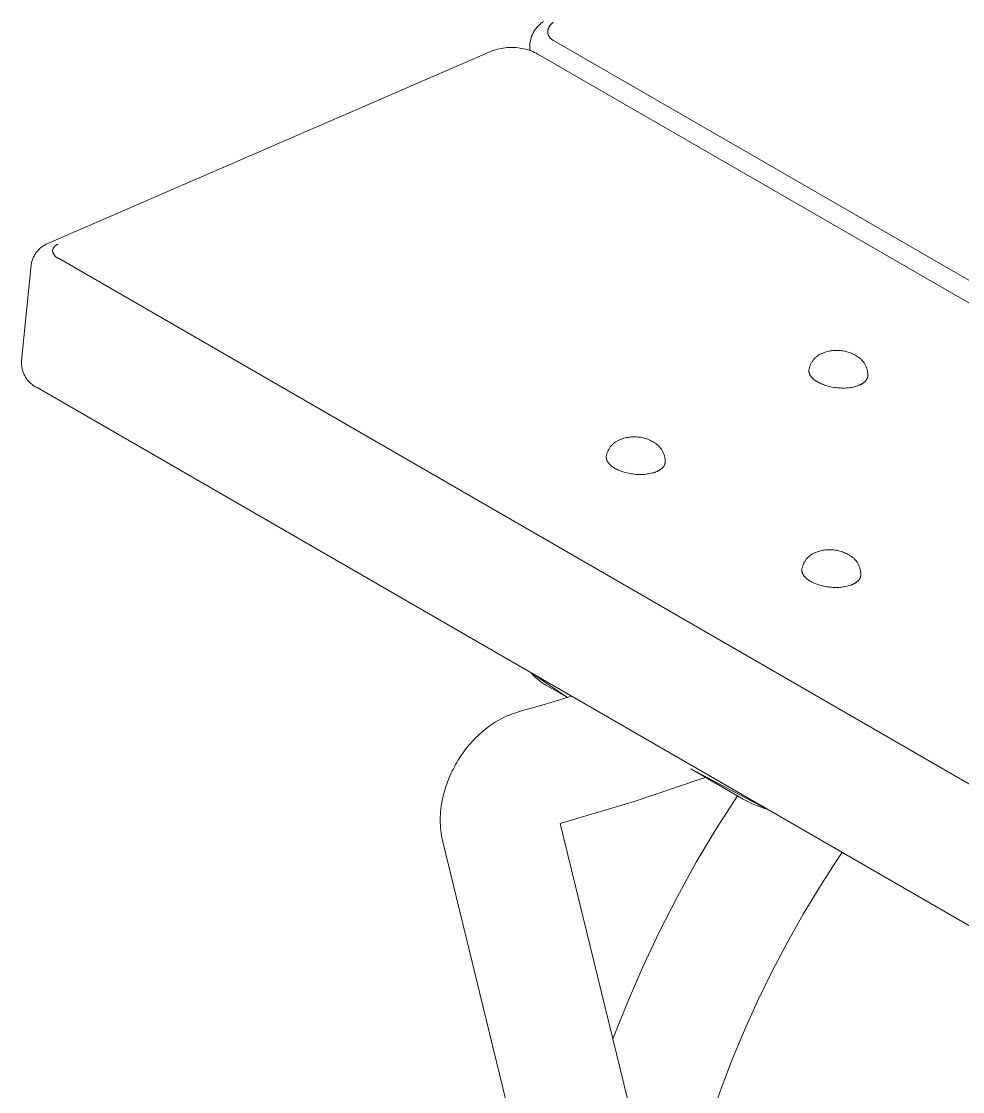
# Model space of a CAD drawing. Header units: millimetres. Extents: x -253 to 4295, y -442 to 2895.
# Drawn here: x 2958.9 to 3147.2, y 1132.1 to 1346.2 of the extents above; entities that cross this region are included whole.
import ezdxf

# ---------------------------------------------------------------- set-up
doc = ezdxf.new("R2010")
doc.units = ezdxf.units.MM
doc.layers.add('ZANO_R', color=7, linetype='Continuous', lineweight=0)

msp = doc.modelspace()

# ---------------------------------------------------------------- linework, layer by layer
at = {"layer": 'ZANO_R'}
for p, q in [((3061.69, 1344.58), (3061.82, 1344.76)), ((3061.82, 1344.76), (3061.95, 1344.93)), ((3061.95, 1344.93), (3062.08, 1345.09)), ((3062.08, 1345.09), (3062.23, 1345.26)), ((3062.23, 1345.26), (3062.37, 1345.41)), ((3062.37, 1345.41), (3062.53, 1345.56)), ((3062.53, 1345.56), (3062.68, 1345.71)), ((3062.68, 1345.71), (3062.85, 1345.85)), ((3062.85, 1345.85), (3063.02, 1345.98)), ((3063.02, 1345.98), (3063.19, 1346.11)), ((3063.19, 1346.11), (3063.37, 1346.23)), ((3064.27, 1344.59), (3064.29, 1344.67)), ((3064.29, 1344.67), (3064.31, 1344.75)), ((3064.31, 1344.75), (3064.34, 1344.82)), ((3064.34, 1344.82), (3064.37, 1344.9)), ((3064.37, 1344.9), (3064.4, 1344.97)), ((3064.4, 1344.97), (3064.43, 1345.04)), ((3064.43, 1345.04), (3064.47, 1345.11)), ((3064.47, 1345.11), (3064.5, 1345.18)), ((3064.5, 1345.18), (3064.54, 1345.25)), ((3064.54, 1345.25), (3064.59, 1345.32)), ((3064.59, 1345.32), (3064.63, 1345.39)), ((3064.63, 1345.39), (3064.68, 1345.45)), ((3064.68, 1345.45), (3064.73, 1345.51)), ((3064.73, 1345.51), (3064.78, 1345.57)), ((3064.78, 1345.57), (3064.84, 1345.63)), ((3064.84, 1345.63), (3064.89, 1345.69)), ((3064.89, 1345.69), (3064.95, 1345.74)), ((3064.95, 1345.74), (3065.01, 1345.8)), ((3065.01, 1345.8), (3065.07, 1345.85)), ((3065.07, 1345.85), (3065.13, 1345.9)), ((3065.13, 1345.9), (3065.2, 1345.94)), ((3065.2, 1345.94), (3065.26, 1345.99)), ((3065.26, 1345.99), (3065.33, 1346.03)), ((3060.75, 1342.43), (3060.8, 1342.64)), ((3060.8, 1342.64), (3060.86, 1342.85)), ((3060.86, 1342.85), (3060.92, 1343.05)), ((3060.92, 1343.05), (3060.99, 1343.25)), ((3060.99, 1343.25), (3061.07, 1343.45)), ((3061.07, 1343.45), (3061.16, 1343.65)), ((3061.16, 1343.65), (3061.25, 1343.84)), ((3061.25, 1343.84), (3061.35, 1344.03)), ((3061.35, 1344.03), (3061.46, 1344.22)), ((3061.46, 1344.22), (3061.57, 1344.4)), ((3061.57, 1344.4), (3061.69, 1344.58)), ((3064.2, 1344.12), (3064.21, 1344.2)), ((3064.2, 1344.04), (3064.2, 1344.12)), ((3064.2, 1343.96), (3064.2, 1344.04)), ((3064.2, 1343.96), (3064.21, 1343.89)), ((3064.21, 1344.28), (3064.22, 1344.36)), ((3064.21, 1344.2), (3064.21, 1344.28)), ((3064.21, 1343.89), (3064.23, 1343.82)), ((3064.22, 1344.36), (3064.23, 1344.44)), ((3064.23, 1344.44), (3064.25, 1344.52)), ((3064.23, 1343.82), (3064.25, 1343.74)), ((3064.25, 1344.52), (3064.27, 1344.59)), ((3064.25, 1343.74), (3064.27, 1343.67)), ((3064.27, 1343.67), (3064.29, 1343.6)), ((3064.29, 1343.6), (3064.32, 1343.53)), ((3064.32, 1343.53), (3064.35, 1343.47)), ((3064.35, 1343.47), (3064.38, 1343.4)), ((3064.38, 1343.4), (3064.41, 1343.33)), ((3064.41, 1343.33), (3064.45, 1343.27)), ((3064.45, 1343.27), (3064.49, 1343.2)), ((3064.49, 1343.2), (3064.53, 1343.14)), ((3064.53, 1343.14), (3064.57, 1343.08)), ((3064.57, 1343.08), (3064.61, 1343.02)), ((3064.61, 1343.02), (3064.66, 1342.96)), ((3064.66, 1342.96), (3064.71, 1342.91)), ((3064.71, 1342.91), (3064.76, 1342.85)), ((3064.76, 1342.85), (3064.81, 1342.8)), ((3064.81, 1342.8), (3064.87, 1342.75)), ((3064.87, 1342.75), (3064.92, 1342.7)), ((3064.92, 1342.7), (3064.98, 1342.65)), ((3064.98, 1342.65), (3065.04, 1342.61)), ((3065.04, 1342.61), (3065.1, 1342.56)), ((3065.1, 1342.56), (3065.16, 1342.52)), ((3053.11, 1340.32), (3053.46, 1340.45)), ((3053.46, 1340.45), (3053.82, 1340.56)), ((3053.82, 1340.56), (3054.19, 1340.67)), ((3054.19, 1340.67), (3054.55, 1340.76)), ((3054.55, 1340.76), (3054.92, 1340.83)), ((3054.92, 1340.83), (3055.29, 1340.9)), ((3055.29, 1340.9), (3055.67, 1340.95)), ((3055.67, 1340.95), (3056.04, 1340.99)), ((3056.04, 1340.99), (3056.42, 1341.02)), ((3056.42, 1341.02), (3056.79, 1341.03)), ((3056.79, 1341.03), (3057.17, 1341.03)), ((3057.17, 1341.03), (3057.55, 1341.02)), ((3057.55, 1341.02), (3057.92, 1341)), ((3057.92, 1341), (3058.3, 1340.96)), ((3058.3, 1340.96), (3058.67, 1340.91)), ((3058.67, 1340.91), (3059.04, 1340.84)), ((3059.04, 1340.84), (3059.41, 1340.76)), ((3059.41, 1340.76), (3059.78, 1340.67)), ((3059.78, 1340.67), (3060.14, 1340.57)), ((3060.14, 1340.57), (3060.5, 1340.46)), ((3060.5, 1340.46), (3060.86, 1340.33)), ((3060.6, 1341.37), (3060.62, 1341.58)), ((3060.6, 1341.15), (3060.6, 1341.37)), ((3060.6, 1340.94), (3060.6, 1341.15)), ((3060.6, 1340.72), (3060.6, 1340.94)), ((3060.62, 1340.51), (3060.6, 1340.72)), ((3060.62, 1341.58), (3060.64, 1341.79)), ((3060.63, 1340.42), (3060.62, 1340.51)), ((3060.64, 1341.79), (3060.67, 1342.01)), ((3060.67, 1342.01), (3060.7, 1342.22)), ((3060.7, 1342.22), (3060.75, 1342.43)), ((3065.16, 1342.52), (3065.22, 1342.48)), ((3065.22, 1342.48), (3065.29, 1342.45)), ((3065.29, 1342.45), (3065.35, 1342.41)), ((3065.35, 1342.41), (4060.51, 767.86)), ((2964.35, 1301.88), (3053.11, 1340.32)), ((3060.86, 1340.33), (3061.21, 1340.19)), ((3061.21, 1340.19), (3061.55, 1340.04)), ((3061.55, 1340.04), (3061.89, 1339.88)), ((3061.89, 1339.88), (3062.23, 1339.7)), ((3062.23, 1339.7), (4057.38, 765.15)), ((2964.17, 1301.81), (2964.35, 1301.88)), ((2961.6, 1299.59), (2961.71, 1299.75)), ((2961.71, 1299.75), (2961.81, 1299.91)), ((2961.81, 1299.91), (2961.93, 1300.07)), ((2961.93, 1300.07), (2962.05, 1300.22)), ((2962.05, 1300.22), (2962.17, 1300.36)), ((2962.17, 1300.36), (2962.3, 1300.51)), ((2962.3, 1300.51), (2962.43, 1300.64)), ((2962.43, 1300.64), (2962.57, 1300.77)), ((2962.57, 1300.77), (2962.71, 1300.9)), ((2962.71, 1300.9), (2962.86, 1301.03)), ((2962.86, 1301.03), (2963.01, 1301.14)), ((2963.01, 1301.14), (2963.17, 1301.25)), ((2963.17, 1301.25), (2963.33, 1301.36)), ((2963.33, 1301.36), (2963.49, 1301.46)), ((2963.49, 1301.46), (2963.65, 1301.56)), ((2963.65, 1301.56), (2963.82, 1301.65)), ((2963.82, 1301.65), (2964, 1301.73)), ((2964, 1301.73), (2964.17, 1301.81)), ((2965.13, 1300.45), (2965.14, 1300.5)), ((2965.13, 1300.45), (2965.13, 1300.38)), ((2965.13, 1300.38), (2965.14, 1300.32)), ((2965.14, 1300.5), (2965.16, 1300.56)), ((2965.14, 1300.32), (2965.15, 1300.26)), ((2965.15, 1300.26), (2965.16, 1300.2)), ((2965.16, 1300.56), (2965.18, 1300.61)), ((2965.16, 1300.2), (2965.18, 1300.13)), ((2965.18, 1300.61), (2965.2, 1300.67)), ((2965.18, 1300.13), (2965.19, 1300.07)), ((2965.19, 1300.07), (2965.21, 1300.01)), ((2965.2, 1300.67), (2965.22, 1300.72)), ((2965.21, 1300.01), (2965.23, 1299.95)), ((2965.22, 1300.72), (2965.24, 1300.77)), ((2965.23, 1299.95), (2965.25, 1299.89)), ((2965.24, 1300.77), (2965.27, 1300.83)), ((2965.25, 1299.89), (2965.27, 1299.83)), ((2965.27, 1300.83), (2965.3, 1300.88)), ((2965.27, 1299.83), (2965.3, 1299.78)), ((2965.3, 1300.88), (2965.33, 1300.93)), ((2965.3, 1299.78), (2965.33, 1299.72)), ((2965.33, 1300.93), (2965.36, 1300.98)), ((2965.33, 1299.72), (2965.36, 1299.66)), ((2965.36, 1300.98), (2965.39, 1301.02)), ((2965.39, 1301.02), (2965.42, 1301.07)), ((2965.42, 1301.07), (2965.46, 1301.12)), ((2965.46, 1301.12), (2965.5, 1301.16)), ((2965.5, 1301.16), (2965.54, 1301.2)), ((2965.54, 1301.2), (2965.58, 1301.24)), ((2965.58, 1301.24), (2965.62, 1301.28)), ((2965.62, 1301.28), (2965.66, 1301.32)), ((2965.66, 1301.32), (2965.71, 1301.36)), ((2965.71, 1301.36), (2965.75, 1301.4)), ((2965.75, 1301.4), (2965.8, 1301.43)), ((2965.8, 1301.43), (2965.85, 1301.46)), ((2965.85, 1301.46), (2965.9, 1301.49)), ((2965.9, 1301.49), (2965.95, 1301.52)), ((2965.95, 1301.52), (2966, 1301.55)), ((2966, 1301.55), (2966.05, 1301.57)), ((2966.05, 1301.57), (2966.1, 1301.6)), ((2966.1, 1301.6), (2966.16, 1301.62)), ((2966.16, 1301.62), (2966.21, 1301.64)), ((2966.21, 1301.64), (2966.27, 1301.65)), ((2960.85, 1297.44), (2960.88, 1297.63)), ((2960.88, 1297.63), (2960.91, 1297.82)), ((2960.91, 1297.82), (2960.95, 1298)), ((2960.95, 1298), (2961, 1298.19)), ((2961, 1298.19), (2961.05, 1298.37)), ((2961.05, 1298.37), (2961.11, 1298.56)), ((2961.11, 1298.56), (2961.18, 1298.73)), ((2961.18, 1298.73), (2961.25, 1298.91)), ((2961.25, 1298.91), (2961.33, 1299.09)), ((2961.33, 1299.09), (2961.42, 1299.26)), ((2961.42, 1299.26), (2961.51, 1299.43)), ((2961.51, 1299.43), (2961.6, 1299.59)), ((2965.36, 1299.66), (2965.39, 1299.61)), ((2965.39, 1299.61), (2965.42, 1299.55)), ((2965.42, 1299.55), (2965.46, 1299.5)), ((2965.46, 1299.5), (2965.49, 1299.45)), ((2965.49, 1299.45), (2965.53, 1299.4)), ((2965.53, 1299.4), (2965.57, 1299.35)), ((2965.57, 1299.35), (2965.62, 1299.3)), ((2965.62, 1299.3), (2965.66, 1299.26)), ((2965.66, 1299.26), (2965.7, 1299.21)), ((2965.7, 1299.21), (2965.75, 1299.17)), ((2965.75, 1299.17), (2965.8, 1299.13)), ((2965.8, 1299.13), (2965.85, 1299.09)), ((2965.85, 1299.09), (2965.9, 1299.05)), ((2965.9, 1299.05), (2965.95, 1299.02)), ((2965.95, 1299.02), (2966.01, 1298.98)), ((2966.01, 1298.98), (2966.06, 1298.95)), ((2966.06, 1298.95), (2966.12, 1298.92)), ((2966.12, 1298.92), (2966.17, 1298.89)), ((2966.17, 1298.89), (2966.23, 1298.86)), ((2966.23, 1298.86), (2966.29, 1298.84)), ((3961.44, 724.29), (2966.29, 1298.84)), ((2958.91, 1278.38), (2960.85, 1297.44)), ((2958.9, 1278.19), (2958.91, 1278.38)), ((3117.18, 1278.27), (3117.27, 1278.39)), ((3117.27, 1278.39), (3117.36, 1278.51)), ((3117.36, 1278.51), (3117.45, 1278.63)), ((3117.45, 1278.63), (3117.55, 1278.74)), ((3117.55, 1278.74), (3117.65, 1278.84)), ((3117.65, 1278.84), (3117.76, 1278.95)), ((3117.76, 1278.95), (3117.87, 1279.05)), ((3117.87, 1279.05), (3117.98, 1279.15)), ((3117.98, 1279.15), (3118.1, 1279.24)), ((3118.1, 1279.24), (3118.22, 1279.33)), ((3118.22, 1279.33), (3118.34, 1279.41)), ((3118.34, 1279.41), (3118.46, 1279.49)), ((3118.46, 1279.49), (3118.59, 1279.57)), ((3118.59, 1279.57), (3118.72, 1279.64)), ((3118.72, 1279.64), (3118.85, 1279.7)), ((3118.85, 1279.7), (3118.99, 1279.77)), ((3118.99, 1279.77), (3119.12, 1279.82)), ((3119.12, 1279.82), (3119.26, 1279.88)), ((3119.26, 1279.88), (3119.5, 1279.97)), ((3119.5, 1279.97), (3119.75, 1280.05)), ((3119.75, 1280.05), (3120, 1280.13)), ((3120, 1280.13), (3120.25, 1280.19)), ((3120.25, 1280.19), (3120.5, 1280.25)), ((3120.5, 1280.25), (3120.75, 1280.3)), ((3120.75, 1280.3), (3121.01, 1280.34)), ((3121.01, 1280.34), (3121.26, 1280.37)), ((3121.26, 1280.37), (3121.52, 1280.4)), ((3121.52, 1280.4), (3121.78, 1280.41)), ((3121.78, 1280.41), (3122.03, 1280.42)), ((3122.03, 1280.42), (3122.29, 1280.41)), ((3122.29, 1280.41), (3122.55, 1280.4)), ((3122.55, 1280.4), (3122.81, 1280.38)), ((3122.81, 1280.38), (3123.06, 1280.35)), ((3123.06, 1280.35), (3123.32, 1280.31)), ((3123.32, 1280.31), (3123.57, 1280.26)), ((3123.57, 1280.26), (3123.83, 1280.21)), ((3123.83, 1280.21), (3124.08, 1280.14)), ((3124.08, 1280.14), (3124.32, 1280.07)), ((3124.32, 1280.07), (3124.57, 1279.99)), ((3124.57, 1279.99), (3124.81, 1279.89)), ((3124.81, 1279.89), (3125.05, 1279.8)), ((3125.05, 1279.8), (3125.28, 1279.69)), ((3125.28, 1279.69), (3125.51, 1279.57)), ((3125.51, 1279.57), (3125.74, 1279.45)), ((3125.74, 1279.45), (3125.88, 1279.38)), ((3125.88, 1279.38), (3126.02, 1279.3)), ((3126.02, 1279.3), (3126.15, 1279.22)), ((3126.15, 1279.22), (3126.28, 1279.14)), ((3126.28, 1279.14), (3126.41, 1279.05)), ((3126.41, 1279.05), (3126.54, 1278.95)), ((3126.54, 1278.95), (3126.66, 1278.85)), ((3126.66, 1278.85), (3126.78, 1278.75)), ((3126.78, 1278.75), (3126.89, 1278.64)), ((3126.89, 1278.64), (3127, 1278.53)), ((3127, 1278.53), (3127.11, 1278.42)), ((3127.11, 1278.42), (3127.21, 1278.3)), ((3127.21, 1278.3), (3127.31, 1278.18)), ((2958.9, 1277.99), (2958.9, 1278.19)), ((2958.9, 1277.8), (2958.9, 1277.99)), ((2958.91, 1277.6), (2958.9, 1277.8)), ((2958.93, 1277.41), (2958.91, 1277.6)), ((2958.95, 1277.22), (2958.93, 1277.41)), ((2958.99, 1277.02), (2958.95, 1277.22)), ((2959.02, 1276.83), (2958.99, 1277.02)), ((2959.07, 1276.64), (2959.02, 1276.83)), ((2959.12, 1276.45), (2959.07, 1276.64)), ((2959.18, 1276.27), (2959.12, 1276.45)), ((2959.24, 1276.08), (2959.18, 1276.27)), ((3116.46, 1276.5), (3116.49, 1276.65)), ((3116.46, 1276.46), (3116.46, 1276.5)), ((3116.46, 1276.42), (3116.46, 1276.46)), ((3116.46, 1276.38), (3116.46, 1276.42)), ((3116.46, 1276.34), (3116.46, 1276.38)), ((3116.46, 1276.29), (3116.46, 1276.34)), ((3116.46, 1276.25), (3116.46, 1276.29)), ((3116.46, 1276.21), (3116.46, 1276.25)), ((3116.47, 1276.17), (3116.46, 1276.21)), ((3116.47, 1276.13), (3116.47, 1276.17)), ((3116.49, 1276.65), (3116.52, 1276.79)), ((3116.52, 1276.79), (3116.56, 1276.93)), ((3116.56, 1276.93), (3116.6, 1277.08)), ((3116.6, 1277.08), (3116.64, 1277.22)), ((3116.64, 1277.22), (3116.69, 1277.36)), ((3116.69, 1277.36), (3116.75, 1277.5)), ((3116.75, 1277.5), (3116.81, 1277.63)), ((3116.81, 1277.63), (3116.87, 1277.76)), ((3116.87, 1277.76), (3116.94, 1277.9)), ((3116.94, 1277.9), (3117.02, 1278.02)), ((3117.02, 1278.02), (3117.1, 1278.15)), ((3117.1, 1278.15), (3117.18, 1278.27)), ((3127.31, 1278.18), (3127.41, 1278.05)), ((3127.41, 1278.05), (3127.5, 1277.92)), ((3127.5, 1277.92), (3127.58, 1277.79)), ((3127.58, 1277.79), (3127.66, 1277.66)), ((3127.66, 1277.66), (3127.74, 1277.52)), ((3127.74, 1277.52), (3127.81, 1277.38)), ((3127.81, 1277.38), (3127.87, 1277.24)), ((3127.87, 1277.24), (3127.94, 1277.09)), ((3127.94, 1277.09), (3127.99, 1276.95)), ((3127.99, 1276.95), (3128.04, 1276.8)), ((3128.04, 1276.8), (3128.09, 1276.65)), ((3128.09, 1276.65), (3128.13, 1276.5)), ((3128.13, 1276.5), (3128.16, 1276.34)), ((3128.16, 1276.34), (3128.19, 1276.19)), ((3128.19, 1276.19), (3128.22, 1276.04)), ((2959.31, 1275.9), (2959.24, 1276.08)), ((2959.39, 1275.72), (2959.31, 1275.9)), ((2959.47, 1275.54), (2959.39, 1275.72)), ((2959.56, 1275.37), (2959.47, 1275.54)), ((2959.65, 1275.2), (2959.56, 1275.37)), ((2959.75, 1275.03), (2959.65, 1275.2)), ((2959.86, 1274.87), (2959.75, 1275.03)), ((2959.97, 1274.71), (2959.86, 1274.87)), ((2960.08, 1274.55), (2959.97, 1274.71)), ((2960.21, 1274.4), (2960.08, 1274.55)), ((2960.33, 1274.25), (2960.21, 1274.4)), ((2960.46, 1274.11), (2960.33, 1274.25)), ((2960.6, 1273.97), (2960.46, 1274.11)), ((3116.48, 1276.09), (3116.47, 1276.13)), ((3116.49, 1276.05), (3116.48, 1276.09)), ((3116.49, 1276.01), (3116.49, 1276.05)), ((3116.5, 1275.96), (3116.49, 1276.01)), ((3116.51, 1275.92), (3116.5, 1275.96)), ((3116.53, 1275.88), (3116.51, 1275.92)), ((3116.54, 1275.84), (3116.53, 1275.88)), ((3116.55, 1275.8), (3116.54, 1275.84)), ((3116.57, 1275.76), (3116.55, 1275.8)), ((3116.59, 1275.72), (3116.57, 1275.76)), ((3116.6, 1275.68), (3116.59, 1275.72)), ((3116.62, 1275.63), (3116.6, 1275.68)), ((3116.64, 1275.59), (3116.62, 1275.63)), ((3116.66, 1275.55), (3116.64, 1275.59)), ((3116.68, 1275.51), (3116.66, 1275.55)), ((3116.7, 1275.47), (3116.68, 1275.51)), ((3116.73, 1275.43), (3116.7, 1275.47)), ((3116.75, 1275.39), (3116.73, 1275.43)), ((3116.78, 1275.35), (3116.75, 1275.39)), ((3116.8, 1275.31), (3116.78, 1275.35)), ((3116.83, 1275.27), (3116.8, 1275.31)), ((3116.86, 1275.23), (3116.83, 1275.27)), ((3116.89, 1275.19), (3116.86, 1275.23)), ((3116.95, 1275.12), (3116.89, 1275.19)), ((3117.01, 1275.04), (3116.95, 1275.12)), ((3117.08, 1274.96), (3117.01, 1275.04)), ((3117.15, 1274.89), (3117.08, 1274.96)), ((3117.23, 1274.82), (3117.15, 1274.89)), ((3117.3, 1274.74), (3117.23, 1274.82)), ((3117.38, 1274.67), (3117.3, 1274.74)), ((3117.47, 1274.6), (3117.38, 1274.67)), ((3117.55, 1274.54), (3117.47, 1274.6)), ((3117.64, 1274.47), (3117.55, 1274.54)), ((3117.73, 1274.4), (3117.64, 1274.47)), ((3117.82, 1274.34), (3117.73, 1274.4)), ((3117.91, 1274.28), (3117.82, 1274.34)), ((3118.01, 1274.22), (3117.91, 1274.28)), ((3118.11, 1274.16), (3118.01, 1274.22)), ((3118.2, 1274.1), (3118.11, 1274.16)), ((3118.39, 1273.99), (3118.2, 1274.1)), ((3127.54, 1274.04), (3127.48, 1273.99)), ((3127.61, 1274.1), (3127.54, 1274.04)), ((3127.67, 1274.15), (3127.61, 1274.1)), ((3127.73, 1274.21), (3127.67, 1274.15)), ((3127.78, 1274.27), (3127.73, 1274.21)), ((3127.83, 1274.33), (3127.78, 1274.27)), ((3127.86, 1274.36), (3127.83, 1274.33)), ((3127.88, 1274.39), (3127.86, 1274.36)), ((3127.91, 1274.42), (3127.88, 1274.39)), ((3127.93, 1274.45), (3127.91, 1274.42)), ((3127.95, 1274.48), (3127.93, 1274.45)), ((3127.98, 1274.51), (3127.95, 1274.48)), ((3128, 1274.54), (3127.98, 1274.51)), ((3128.02, 1274.58), (3128, 1274.54)), ((3128.04, 1274.61), (3128.02, 1274.58)), ((3128.06, 1274.64), (3128.04, 1274.61)), ((3128.07, 1274.67), (3128.06, 1274.64)), ((3128.09, 1274.71), (3128.07, 1274.67)), ((3128.11, 1274.74), (3128.09, 1274.71)), ((3128.12, 1274.77), (3128.11, 1274.74)), ((3128.14, 1274.8), (3128.12, 1274.77)), ((3128.15, 1274.84), (3128.14, 1274.8)), ((3128.17, 1274.87), (3128.15, 1274.84)), ((3128.18, 1274.91), (3128.17, 1274.87)), ((3128.19, 1274.94), (3128.18, 1274.91)), ((3128.2, 1274.97), (3128.19, 1274.94)), ((3128.21, 1275.01), (3128.2, 1274.97)), ((3128.22, 1275.04), (3128.21, 1275.01)), ((3128.22, 1276.04), (3128.24, 1275.88)), ((3128.23, 1275.08), (3128.22, 1275.04)), ((3128.24, 1275.11), (3128.23, 1275.08)), ((3128.24, 1275.88), (3128.25, 1275.72)), ((3128.25, 1275.18), (3128.24, 1275.15)), ((3128.24, 1275.15), (3128.24, 1275.11)), ((3128.25, 1275.72), (3128.26, 1275.57)), ((3128.26, 1275.25), (3128.25, 1275.22)), ((3128.25, 1275.22), (3128.25, 1275.18)), ((3128.26, 1275.57), (3128.26, 1275.41)), ((3128.26, 1275.41), (3128.26, 1275.25)), ((2960.74, 1273.84), (2960.6, 1273.97)), ((2960.89, 1273.71), (2960.74, 1273.84)), ((2961.04, 1273.58), (2960.89, 1273.71)), ((2961.19, 1273.47), (2961.04, 1273.58)), ((2961.35, 1273.35), (2961.19, 1273.47)), ((2961.52, 1273.24), (2961.35, 1273.35)), ((2961.68, 1273.14), (2961.52, 1273.24)), ((2961.85, 1273.05), (2961.68, 1273.14)), ((2962.02, 1272.96), (2961.85, 1273.05)), ((3957.18, 698.4), (2962.02, 1272.96)), ((3118.6, 1273.89), (3118.39, 1273.99)), ((3118.81, 1273.79), (3118.6, 1273.89)), ((3119.04, 1273.69), (3118.81, 1273.79)), ((3119.27, 1273.59), (3119.04, 1273.69)), ((3119.52, 1273.5), (3119.27, 1273.59)), ((3119.77, 1273.41), (3119.52, 1273.5)), ((3120.04, 1273.33), (3119.77, 1273.41)), ((3120.31, 1273.26), (3120.04, 1273.33)), ((3120.59, 1273.19), (3120.31, 1273.26)), ((3120.88, 1273.12), (3120.59, 1273.19)), ((3121.18, 1273.06), (3120.88, 1273.12)), ((3121.47, 1273.01), (3121.18, 1273.06)), ((3121.78, 1272.97), (3121.47, 1273.01)), ((3122.08, 1272.94), (3121.78, 1272.97)), ((3122.39, 1272.91), (3122.08, 1272.94)), ((3122.69, 1272.89), (3122.39, 1272.91)), ((3123, 1272.88), (3122.69, 1272.89)), ((3123.3, 1272.87), (3123, 1272.88)), ((3123.6, 1272.88), (3123.3, 1272.87)), ((3123.89, 1272.89), (3123.6, 1272.88)), ((3124.18, 1272.91), (3123.89, 1272.89)), ((3124.46, 1272.94), (3124.18, 1272.91)), ((3124.73, 1272.97), (3124.46, 1272.94)), ((3124.99, 1273.01), (3124.73, 1272.97)), ((3125.25, 1273.06), (3124.99, 1273.01)), ((3125.49, 1273.11), (3125.25, 1273.06)), ((3125.73, 1273.17), (3125.49, 1273.11)), ((3125.95, 1273.24), (3125.73, 1273.17)), ((3126.16, 1273.31), (3125.95, 1273.24)), ((3126.27, 1273.34), (3126.16, 1273.31)), ((3126.36, 1273.38), (3126.27, 1273.34)), ((3126.46, 1273.42), (3126.36, 1273.38)), ((3126.55, 1273.46), (3126.46, 1273.42)), ((3126.64, 1273.49), (3126.55, 1273.46)), ((3126.72, 1273.53), (3126.64, 1273.49)), ((3126.81, 1273.57), (3126.72, 1273.53)), ((3126.89, 1273.61), (3126.81, 1273.57)), ((3126.97, 1273.65), (3126.89, 1273.61)), ((3127.05, 1273.7), (3126.97, 1273.65)), ((3127.12, 1273.74), (3127.05, 1273.7)), ((3127.2, 1273.79), (3127.12, 1273.74)), ((3127.27, 1273.84), (3127.2, 1273.79)), ((3127.34, 1273.89), (3127.27, 1273.84)), ((3127.41, 1273.94), (3127.34, 1273.89)), ((3127.48, 1273.99), (3127.41, 1273.94)), ((3076.72, 1261.1), (3076.81, 1261.22)), ((3076.81, 1261.22), (3076.91, 1261.33)), ((3076.91, 1261.33), (3077.01, 1261.44)), ((3077.01, 1261.44), (3077.11, 1261.55)), ((3077.11, 1261.55), (3077.22, 1261.65)), ((3077.22, 1261.65), (3077.33, 1261.75)), ((3077.33, 1261.75), (3077.44, 1261.85)), ((3077.44, 1261.85), (3077.55, 1261.94)), ((3077.55, 1261.94), (3077.67, 1262.03)), ((3077.67, 1262.03), (3077.8, 1262.12)), ((3077.8, 1262.12), (3077.92, 1262.2)), ((3077.92, 1262.2), (3078.05, 1262.27)), ((3078.05, 1262.27), (3078.18, 1262.34)), ((3078.18, 1262.34), (3078.31, 1262.41)), ((3078.31, 1262.41), (3078.45, 1262.47)), ((3078.45, 1262.47), (3078.58, 1262.53)), ((3078.58, 1262.53), (3078.72, 1262.58)), ((3078.72, 1262.58), (3078.96, 1262.67)), ((3078.96, 1262.67), (3079.21, 1262.76)), ((3079.21, 1262.76), (3079.45, 1262.83)), ((3079.45, 1262.83), (3079.7, 1262.9)), ((3079.7, 1262.9), (3079.96, 1262.96)), ((3079.96, 1262.96), (3080.21, 1263.01)), ((3080.21, 1263.01), (3080.46, 1263.05)), ((3080.46, 1263.05), (3080.72, 1263.08)), ((3080.72, 1263.08), (3080.98, 1263.1)), ((3080.98, 1263.1), (3081.24, 1263.12)), ((3081.24, 1263.12), (3081.49, 1263.12)), ((3081.49, 1263.12), (3081.75, 1263.12)), ((3081.75, 1263.12), (3082.01, 1263.11)), ((3082.01, 1263.11), (3082.27, 1263.08)), ((3082.27, 1263.08), (3082.52, 1263.05)), ((3082.52, 1263.05), (3082.78, 1263.02)), ((3082.78, 1263.02), (3083.03, 1262.97)), ((3083.03, 1262.97), (3083.28, 1262.91)), ((3083.28, 1262.91), (3083.53, 1262.85)), ((3083.53, 1262.85), (3083.78, 1262.77)), ((3083.78, 1262.77), (3084.03, 1262.69)), ((3084.03, 1262.69), (3084.27, 1262.6)), ((3084.27, 1262.6), (3084.51, 1262.5)), ((3084.51, 1262.5), (3084.74, 1262.39)), ((3084.74, 1262.39), (3084.97, 1262.28)), ((3084.97, 1262.28), (3085.2, 1262.16)), ((3085.2, 1262.16), (3085.34, 1262.08)), ((3085.34, 1262.08), (3085.48, 1262.01)), ((3085.48, 1262.01), (3085.61, 1261.93)), ((3085.61, 1261.93), (3085.74, 1261.84)), ((3085.74, 1261.84), (3085.87, 1261.75)), ((3085.87, 1261.75), (3086, 1261.66)), ((3086, 1261.66), (3086.12, 1261.56)), ((3086.12, 1261.56), (3086.24, 1261.46)), ((3086.24, 1261.46), (3086.35, 1261.35)), ((3086.35, 1261.35), (3086.46, 1261.24)), ((3086.46, 1261.24), (3086.57, 1261.12)), ((3075.92, 1259.2), (3075.95, 1259.35)), ((3075.92, 1259.2), (3075.92, 1259.16)), ((3075.92, 1259.16), (3075.92, 1259.12)), ((3075.92, 1259.12), (3075.92, 1259.08)), ((3075.92, 1259.08), (3075.92, 1259.04)), ((3075.92, 1259.04), (3075.92, 1259)), ((3075.95, 1259.35), (3075.98, 1259.5)), ((3075.98, 1259.5), (3076.02, 1259.64)), ((3076.02, 1259.64), (3076.06, 1259.78)), ((3076.06, 1259.78), (3076.1, 1259.92)), ((3076.1, 1259.92), (3076.15, 1260.06)), ((3076.15, 1260.06), (3076.21, 1260.2)), ((3076.21, 1260.2), (3076.27, 1260.34)), ((3076.27, 1260.34), (3076.33, 1260.47)), ((3076.33, 1260.47), (3076.4, 1260.6)), ((3076.4, 1260.6), (3076.48, 1260.73)), ((3076.48, 1260.73), (3076.55, 1260.86)), ((3076.55, 1260.86), (3076.64, 1260.98)), ((3076.64, 1260.98), (3076.72, 1261.1)), ((3086.57, 1261.12), (3086.67, 1261)), ((3086.67, 1261), (3086.77, 1260.88)), ((3086.77, 1260.88), (3086.86, 1260.76)), ((3086.86, 1260.76), (3086.95, 1260.63)), ((3086.95, 1260.63), (3087.04, 1260.5)), ((3087.04, 1260.5), (3087.12, 1260.36)), ((3087.12, 1260.36), (3087.2, 1260.23)), ((3087.2, 1260.23), (3087.27, 1260.09)), ((3087.27, 1260.09), (3087.33, 1259.94)), ((3087.33, 1259.94), (3087.39, 1259.8)), ((3087.39, 1259.8), (3087.45, 1259.65)), ((3087.45, 1259.65), (3087.5, 1259.5)), ((3087.5, 1259.5), (3087.55, 1259.35)), ((3087.55, 1259.35), (3087.59, 1259.2)), ((3087.59, 1259.2), (3087.62, 1259.05)), ((3087.62, 1259.05), (3087.65, 1258.9)), ((3075.92, 1259), (3075.92, 1258.96)), ((3075.92, 1258.96), (3075.92, 1258.92)), ((3075.92, 1258.92), (3075.93, 1258.88)), ((3075.93, 1258.88), (3075.93, 1258.83)), ((3075.93, 1258.83), (3075.94, 1258.79)), ((3075.94, 1258.79), (3075.94, 1258.75)), ((3075.94, 1258.75), (3075.95, 1258.71)), ((3075.95, 1258.71), (3075.96, 1258.67)), ((3075.96, 1258.67), (3075.97, 1258.63)), ((3075.97, 1258.63), (3075.99, 1258.59)), ((3075.99, 1258.59), (3076, 1258.55)), ((3076, 1258.55), (3076.01, 1258.5)), ((3076.01, 1258.5), (3076.03, 1258.46)), ((3076.03, 1258.46), (3076.04, 1258.42)), ((3076.04, 1258.42), (3076.06, 1258.38)), ((3076.06, 1258.38), (3076.08, 1258.34)), ((3076.08, 1258.34), (3076.1, 1258.3)), ((3076.1, 1258.3), (3076.12, 1258.26)), ((3076.12, 1258.26), (3076.14, 1258.22)), ((3076.14, 1258.22), (3076.16, 1258.18)), ((3076.16, 1258.18), (3076.19, 1258.14)), ((3076.19, 1258.14), (3076.21, 1258.1)), ((3076.21, 1258.1), (3076.24, 1258.06)), ((3076.24, 1258.06), (3076.26, 1258.02)), ((3076.26, 1258.02), (3076.29, 1257.98)), ((3076.29, 1257.98), (3076.32, 1257.94)), ((3076.32, 1257.94), (3076.35, 1257.9)), ((3076.35, 1257.9), (3076.41, 1257.82)), ((3076.41, 1257.82), (3076.47, 1257.75)), ((3076.47, 1257.75), (3076.54, 1257.67)), ((3076.54, 1257.67), (3076.61, 1257.6)), ((3076.61, 1257.6), (3076.69, 1257.52)), ((3076.69, 1257.52), (3076.76, 1257.45)), ((3076.76, 1257.45), (3076.84, 1257.38)), ((3076.84, 1257.38), (3076.93, 1257.31)), ((3076.93, 1257.31), (3077.01, 1257.24)), ((3077.01, 1257.24), (3077.1, 1257.17)), ((3077.1, 1257.17), (3077.19, 1257.11)), ((3077.19, 1257.11), (3077.28, 1257.04)), ((3077.28, 1257.04), (3077.37, 1256.98)), ((3077.37, 1256.98), (3077.47, 1256.92)), ((3077.47, 1256.92), (3077.56, 1256.86)), ((3087.13, 1256.86), (3087.18, 1256.92)), ((3087.18, 1256.92), (3087.24, 1256.97)), ((3087.24, 1256.97), (3087.29, 1257.03)), ((3087.29, 1257.03), (3087.32, 1257.06)), ((3087.32, 1257.06), (3087.34, 1257.09)), ((3087.34, 1257.09), (3087.37, 1257.12)), ((3087.37, 1257.12), (3087.39, 1257.15)), ((3087.39, 1257.15), (3087.41, 1257.19)), ((3087.41, 1257.19), (3087.43, 1257.22)), ((3087.43, 1257.22), (3087.46, 1257.25)), ((3087.46, 1257.25), (3087.48, 1257.28)), ((3087.48, 1257.28), (3087.5, 1257.31)), ((3087.5, 1257.31), (3087.51, 1257.34)), ((3087.51, 1257.34), (3087.53, 1257.38)), ((3087.53, 1257.38), (3087.55, 1257.41)), ((3087.55, 1257.41), (3087.57, 1257.44)), ((3087.57, 1257.44), (3087.58, 1257.48)), ((3087.58, 1257.48), (3087.6, 1257.51)), ((3087.6, 1257.51), (3087.61, 1257.54)), ((3087.61, 1257.54), (3087.63, 1257.58)), ((3087.63, 1257.58), (3087.64, 1257.61)), ((3087.64, 1257.61), (3087.65, 1257.64)), ((3087.65, 1258.9), (3087.68, 1258.74)), ((3087.65, 1257.64), (3087.66, 1257.68)), ((3087.66, 1257.68), (3087.67, 1257.71)), ((3087.67, 1257.71), (3087.68, 1257.75)), ((3087.68, 1258.74), (3087.7, 1258.58)), ((3087.68, 1257.75), (3087.69, 1257.78)), ((3087.69, 1257.78), (3087.7, 1257.82)), ((3087.7, 1258.58), (3087.71, 1258.43)), ((3087.7, 1257.85), (3087.71, 1257.89)), ((3087.7, 1257.82), (3087.7, 1257.85)), ((3087.71, 1258.43), (3087.72, 1258.27)), ((3087.71, 1257.92), (3087.72, 1257.96)), ((3087.71, 1257.89), (3087.71, 1257.92)), ((3087.72, 1258.27), (3087.72, 1258.12)), ((3087.72, 1258.12), (3087.72, 1257.96)), ((3077.56, 1256.86), (3077.66, 1256.8)), ((3077.66, 1256.8), (3077.85, 1256.7)), ((3077.85, 1256.7), (3078.06, 1256.59)), ((3078.06, 1256.59), (3078.27, 1256.49)), ((3078.27, 1256.49), (3078.49, 1256.39)), ((3078.49, 1256.39), (3078.73, 1256.3)), ((3078.73, 1256.3), (3078.98, 1256.21)), ((3078.98, 1256.21), (3079.23, 1256.12)), ((3079.23, 1256.12), (3079.5, 1256.04)), ((3079.5, 1256.04), (3079.77, 1255.96)), ((3079.77, 1255.96), (3080.05, 1255.89)), ((3080.05, 1255.89), (3080.34, 1255.83)), ((3080.34, 1255.83), (3080.63, 1255.77)), ((3080.63, 1255.77), (3080.93, 1255.72)), ((3080.93, 1255.72), (3081.24, 1255.68)), ((3081.24, 1255.68), (3081.54, 1255.64)), ((3081.54, 1255.64), (3081.85, 1255.61)), ((3081.85, 1255.61), (3082.15, 1255.59)), ((3082.15, 1255.59), (3082.45, 1255.58)), ((3082.45, 1255.58), (3082.76, 1255.58)), ((3082.76, 1255.58), (3083.05, 1255.58)), ((3083.05, 1255.58), (3083.35, 1255.59)), ((3083.35, 1255.59), (3083.64, 1255.61)), ((3083.64, 1255.61), (3083.92, 1255.64)), ((3083.92, 1255.64), (3084.19, 1255.68)), ((3084.19, 1255.68), (3084.45, 1255.72)), ((3084.45, 1255.72), (3084.71, 1255.76)), ((3084.71, 1255.76), (3084.95, 1255.82)), ((3084.95, 1255.82), (3085.19, 1255.88)), ((3085.19, 1255.88), (3085.41, 1255.94)), ((3085.41, 1255.94), (3085.62, 1256.01)), ((3085.62, 1256.01), (3085.72, 1256.05)), ((3085.72, 1256.05), (3085.82, 1256.08)), ((3085.82, 1256.08), (3085.92, 1256.12)), ((3085.92, 1256.12), (3086.01, 1256.16)), ((3086.01, 1256.16), (3086.1, 1256.2)), ((3086.1, 1256.2), (3086.18, 1256.24)), ((3086.18, 1256.24), (3086.27, 1256.28)), ((3086.27, 1256.28), (3086.35, 1256.32)), ((3086.35, 1256.32), (3086.43, 1256.36)), ((3086.43, 1256.36), (3086.5, 1256.4)), ((3086.5, 1256.4), (3086.58, 1256.45)), ((3086.58, 1256.45), (3086.66, 1256.5)), ((3086.66, 1256.5), (3086.73, 1256.54)), ((3086.73, 1256.54), (3086.8, 1256.59)), ((3086.8, 1256.59), (3086.87, 1256.64)), ((3086.87, 1256.64), (3086.94, 1256.7)), ((3086.94, 1256.7), (3087, 1256.75)), ((3087, 1256.75), (3087.07, 1256.8)), ((3087.07, 1256.8), (3087.13, 1256.86)), ((3117.31, 1239.75), (3117.45, 1239.81)), ((3117.45, 1239.81), (3117.58, 1239.88)), ((3117.58, 1239.88), (3117.72, 1239.93)), ((3117.72, 1239.93), (3117.86, 1239.99)), ((3117.86, 1239.99), (3118.1, 1240.08)), ((3118.1, 1240.08), (3118.34, 1240.16)), ((3118.34, 1240.16), (3118.59, 1240.24)), ((3118.59, 1240.24), (3118.84, 1240.3)), ((3118.84, 1240.3), (3119.09, 1240.36)), ((3119.09, 1240.36), (3119.34, 1240.41)), ((3119.34, 1240.41), (3119.6, 1240.45)), ((3119.6, 1240.45), (3119.86, 1240.48)), ((3119.86, 1240.48), (3120.11, 1240.51)), ((3120.11, 1240.51), (3120.37, 1240.52)), ((3120.37, 1240.52), (3120.63, 1240.53)), ((3120.63, 1240.53), (3120.89, 1240.52)), ((3120.89, 1240.52), (3121.14, 1240.51)), ((3121.14, 1240.51), (3121.4, 1240.49)), ((3121.4, 1240.49), (3121.66, 1240.46)), ((3121.66, 1240.46), (3121.91, 1240.42)), ((3121.91, 1240.42), (3122.17, 1240.37)), ((3122.17, 1240.37), (3122.42, 1240.32)), ((3122.42, 1240.32), (3122.67, 1240.25)), ((3122.67, 1240.25), (3122.92, 1240.18)), ((3122.92, 1240.18), (3123.16, 1240.1)), ((3123.16, 1240.1), (3123.4, 1240)), ((3123.4, 1240), (3123.64, 1239.91)), ((3123.64, 1239.91), (3123.88, 1239.8)), ((3123.88, 1239.8), (3124.11, 1239.68)), ((3115.34, 1237.61), (3115.4, 1237.74)), ((3115.4, 1237.74), (3115.47, 1237.87)), ((3115.47, 1237.87), (3115.54, 1238.01)), ((3115.54, 1238.01), (3115.61, 1238.13)), ((3115.61, 1238.13), (3115.69, 1238.26)), ((3115.69, 1238.26), (3115.77, 1238.38)), ((3115.77, 1238.38), (3115.86, 1238.51)), ((3115.86, 1238.51), (3115.95, 1238.62)), ((3115.95, 1238.62), (3116.04, 1238.74)), ((3116.04, 1238.74), (3116.14, 1238.85)), ((3116.14, 1238.85), (3116.25, 1238.96)), ((3116.25, 1238.96), (3116.35, 1239.06)), ((3116.35, 1239.06), (3116.46, 1239.16)), ((3116.46, 1239.16), (3116.57, 1239.26)), ((3116.57, 1239.26), (3116.69, 1239.35)), ((3116.69, 1239.35), (3116.81, 1239.44)), ((3116.81, 1239.44), (3116.93, 1239.52)), ((3116.93, 1239.52), (3117.06, 1239.6)), ((3117.06, 1239.6), (3117.18, 1239.68)), ((3117.18, 1239.68), (3117.31, 1239.75)), ((3124.11, 1239.68), (3124.33, 1239.56)), ((3124.33, 1239.56), (3124.47, 1239.49)), ((3124.47, 1239.49), (3124.61, 1239.41)), ((3124.61, 1239.41), (3124.75, 1239.33)), ((3124.75, 1239.33), (3124.88, 1239.25)), ((3124.88, 1239.25), (3125.01, 1239.16)), ((3125.01, 1239.16), (3125.13, 1239.06)), ((3125.13, 1239.06), (3125.25, 1238.96)), ((3125.25, 1238.96), (3125.37, 1238.86)), ((3125.37, 1238.86), (3125.49, 1238.75)), ((3125.49, 1238.75), (3125.6, 1238.64)), ((3125.6, 1238.64), (3125.7, 1238.53)), ((3125.7, 1238.53), (3125.81, 1238.41)), ((3125.81, 1238.41), (3125.91, 1238.29)), ((3125.91, 1238.29), (3126, 1238.16)), ((3126, 1238.16), (3126.09, 1238.03)), ((3126.09, 1238.03), (3126.17, 1237.9)), ((3126.17, 1237.9), (3126.26, 1237.77)), ((3126.26, 1237.77), (3126.33, 1237.63)), ((3126.33, 1237.63), (3126.4, 1237.49)), ((3115.05, 1236.57), (3115.06, 1236.61)), ((3115.05, 1236.53), (3115.05, 1236.57)), ((3115.05, 1236.49), (3115.05, 1236.53)), ((3115.05, 1236.45), (3115.05, 1236.49)), ((3115.05, 1236.4), (3115.05, 1236.45)), ((3115.05, 1236.36), (3115.05, 1236.4)), ((3115.06, 1236.32), (3115.05, 1236.36)), ((3115.06, 1236.61), (3115.08, 1236.76)), ((3115.06, 1236.28), (3115.06, 1236.32)), ((3115.07, 1236.24), (3115.06, 1236.28)), ((3115.07, 1236.2), (3115.07, 1236.24)), ((3115.08, 1236.16), (3115.07, 1236.2)), ((3115.08, 1236.76), (3115.12, 1236.9)), ((3115.09, 1236.12), (3115.08, 1236.16)), ((3115.1, 1236.07), (3115.09, 1236.12)), ((3115.11, 1236.03), (3115.1, 1236.07)), ((3115.12, 1235.99), (3115.11, 1236.03)), ((3115.12, 1236.9), (3115.15, 1237.04)), ((3115.13, 1235.95), (3115.12, 1235.99)), ((3115.15, 1235.91), (3115.13, 1235.95)), ((3115.15, 1237.04), (3115.19, 1237.19)), ((3115.16, 1235.87), (3115.15, 1235.91)), ((3115.18, 1235.83), (3115.16, 1235.87)), ((3115.2, 1235.79), (3115.18, 1235.83)), ((3115.19, 1237.19), (3115.24, 1237.33)), ((3115.22, 1235.75), (3115.2, 1235.79)), ((3115.23, 1235.7), (3115.22, 1235.75)), ((3115.26, 1235.66), (3115.23, 1235.7)), ((3115.24, 1237.33), (3115.29, 1237.47)), ((3115.28, 1235.62), (3115.26, 1235.66)), ((3115.3, 1235.58), (3115.28, 1235.62)), ((3115.29, 1237.47), (3115.34, 1237.61)), ((3115.32, 1235.54), (3115.3, 1235.58)), ((3115.35, 1235.5), (3115.32, 1235.54)), ((3115.37, 1235.46), (3115.35, 1235.5)), ((3126.4, 1237.49), (3126.47, 1237.35)), ((3126.47, 1237.35), (3126.53, 1237.2)), ((3126.53, 1237.2), (3126.59, 1237.06)), ((3126.59, 1237.06), (3126.64, 1236.91)), ((3126.64, 1236.91), (3126.68, 1236.76)), ((3126.68, 1236.76), (3126.72, 1236.61)), ((3126.72, 1236.61), (3126.76, 1236.45)), ((3126.76, 1236.45), (3126.79, 1236.3)), ((3126.79, 1236.3), (3126.81, 1236.15)), ((3126.81, 1236.15), (3126.83, 1235.99)), ((3126.83, 1235.99), (3126.84, 1235.83)), ((3126.84, 1235.83), (3126.85, 1235.68)), ((3126.85, 1235.68), (3126.86, 1235.52)), ((3126.86, 1235.52), (3126.85, 1235.36)), ((3115.4, 1235.42), (3115.37, 1235.46)), ((3115.43, 1235.38), (3115.4, 1235.42)), ((3115.45, 1235.34), (3115.43, 1235.38)), ((3115.48, 1235.3), (3115.45, 1235.34)), ((3115.54, 1235.23), (3115.48, 1235.3)), ((3115.61, 1235.15), (3115.54, 1235.23)), ((3115.68, 1235.08), (3115.61, 1235.15)), ((3115.75, 1235), (3115.68, 1235.08)), ((3115.82, 1234.93), (3115.75, 1235)), ((3115.9, 1234.86), (3115.82, 1234.93)), ((3115.98, 1234.78), (3115.9, 1234.86)), ((3116.06, 1234.71), (3115.98, 1234.78)), ((3116.15, 1234.65), (3116.06, 1234.71)), ((3116.23, 1234.58), (3116.15, 1234.65)), ((3116.32, 1234.51), (3116.23, 1234.58)), ((3116.41, 1234.45), (3116.32, 1234.51)), ((3116.51, 1234.39), (3116.41, 1234.45)), ((3116.6, 1234.33), (3116.51, 1234.39)), ((3116.7, 1234.27), (3116.6, 1234.33)), ((3116.8, 1234.21), (3116.7, 1234.27)), ((3116.99, 1234.1), (3116.8, 1234.21)), ((3117.19, 1234), (3116.99, 1234.1)), ((3117.4, 1233.9), (3117.19, 1234)), ((3117.63, 1233.8), (3117.4, 1233.9)), ((3117.87, 1233.7), (3117.63, 1233.8)), ((3118.11, 1233.61), (3117.87, 1233.7)), ((3118.37, 1233.52), (3118.11, 1233.61)), ((3118.63, 1233.44), (3118.37, 1233.52)), ((3118.91, 1233.37), (3118.63, 1233.44)), ((3119.19, 1233.3), (3118.91, 1233.37)), ((3124.55, 1233.35), (3124.32, 1233.28)), ((3124.76, 1233.42), (3124.55, 1233.35)), ((3124.86, 1233.45), (3124.76, 1233.42)), ((3124.96, 1233.49), (3124.86, 1233.45)), ((3125.06, 1233.53), (3124.96, 1233.49)), ((3125.15, 1233.57), (3125.06, 1233.53)), ((3125.23, 1233.6), (3125.15, 1233.57)), ((3125.32, 1233.64), (3125.23, 1233.6)), ((3125.4, 1233.68), (3125.32, 1233.64)), ((3125.48, 1233.72), (3125.4, 1233.68)), ((3125.56, 1233.77), (3125.48, 1233.72)), ((3125.64, 1233.81), (3125.56, 1233.77)), ((3125.72, 1233.85), (3125.64, 1233.81)), ((3125.79, 1233.9), (3125.72, 1233.85)), ((3125.87, 1233.95), (3125.79, 1233.9)), ((3125.94, 1234), (3125.87, 1233.95)), ((3126.01, 1234.05), (3125.94, 1234)), ((3126.07, 1234.1), (3126.01, 1234.05)), ((3126.14, 1234.15), (3126.07, 1234.1)), ((3126.2, 1234.21), (3126.14, 1234.15)), ((3126.26, 1234.26), (3126.2, 1234.21)), ((3126.32, 1234.32), (3126.26, 1234.26)), ((3126.38, 1234.38), (3126.32, 1234.32)), ((3126.43, 1234.44), (3126.38, 1234.38)), ((3126.45, 1234.47), (3126.43, 1234.44)), ((3126.48, 1234.5), (3126.45, 1234.47)), ((3126.5, 1234.53), (3126.48, 1234.5)), ((3126.53, 1234.56), (3126.5, 1234.53)), ((3126.55, 1234.59), (3126.53, 1234.56)), ((3126.57, 1234.62), (3126.55, 1234.59)), ((3126.59, 1234.65), (3126.57, 1234.62)), ((3126.61, 1234.69), (3126.59, 1234.65)), ((3126.63, 1234.72), (3126.61, 1234.69)), ((3126.65, 1234.75), (3126.63, 1234.72)), ((3126.67, 1234.78), (3126.65, 1234.75)), ((3126.69, 1234.82), (3126.67, 1234.78)), ((3126.7, 1234.85), (3126.69, 1234.82)), ((3126.72, 1234.88), (3126.7, 1234.85)), ((3126.73, 1234.91), (3126.72, 1234.88)), ((3126.75, 1234.95), (3126.73, 1234.91)), ((3126.76, 1234.98), (3126.75, 1234.95)), ((3126.77, 1235.02), (3126.76, 1234.98)), ((3126.78, 1235.05), (3126.77, 1235.02)), ((3126.8, 1235.08), (3126.78, 1235.05)), ((3126.81, 1235.12), (3126.8, 1235.08)), ((3126.82, 1235.19), (3126.81, 1235.15)), ((3126.81, 1235.15), (3126.81, 1235.12)), ((3126.83, 1235.22), (3126.82, 1235.19)), ((3126.84, 1235.26), (3126.83, 1235.22)), ((3126.85, 1235.33), (3126.84, 1235.29)), ((3126.84, 1235.29), (3126.84, 1235.26)), ((3126.85, 1235.36), (3126.85, 1235.33)), ((3119.48, 1233.23), (3119.19, 1233.3)), ((3119.77, 1233.17), (3119.48, 1233.23)), ((3120.07, 1233.12), (3119.77, 1233.17)), ((3120.37, 1233.08), (3120.07, 1233.12)), ((3120.67, 1233.05), (3120.37, 1233.08)), ((3120.98, 1233.02), (3120.67, 1233.05)), ((3121.29, 1233), (3120.98, 1233.02)), ((3121.59, 1232.99), (3121.29, 1233)), ((3121.89, 1232.98), (3121.59, 1232.99)), ((3122.19, 1232.99), (3121.89, 1232.98)), ((3122.48, 1233), (3122.19, 1232.99)), ((3122.77, 1233.02), (3122.48, 1233)), ((3123.05, 1233.05), (3122.77, 1233.02)), ((3123.32, 1233.08), (3123.05, 1233.05)), ((3123.59, 1233.12), (3123.32, 1233.08)), ((3123.84, 1233.17), (3123.59, 1233.12)), ((3124.09, 1233.22), (3123.84, 1233.17)), ((3124.32, 1233.28), (3124.09, 1233.22)), ((3061.17, 1215.57), (3060.88, 1215.88)), ((3060.88, 1215.88), (3068.14, 1210.94)), ((3061.47, 1215.26), (3061.17, 1215.57)), ((3061.78, 1214.96), (3061.47, 1215.26)), ((3062.1, 1214.68), (3061.78, 1214.96)), ((3062.43, 1214.4), (3062.1, 1214.68)), ((3062.77, 1214.14), (3062.43, 1214.4)), ((3063.12, 1213.89), (3062.77, 1214.14)), ((3063.47, 1213.65), (3063.12, 1213.89)), ((3063.84, 1213.42), (3063.47, 1213.65)), ((3064.21, 1213.21), (3063.84, 1213.42)), ((3068.14, 1210.94), (3064.21, 1213.21)), ((3063.76, 1209.61), (3068.98, 1211.2)), ((3056.84, 1207.59), (3057.39, 1207.79)), ((3057.39, 1207.79), (3057.94, 1207.97)), ((3057.94, 1207.97), (3058.5, 1208.13)), ((3058.5, 1208.13), (3063.76, 1209.61)), ((3052.5, 1205.22), (3052.92, 1205.51)), ((3052.92, 1205.51), (3053.34, 1205.8)), ((3053.34, 1205.8), (3053.77, 1206.07)), ((3053.77, 1206.07), (3054.3, 1206.38)), ((3054.3, 1206.38), (3054.79, 1206.65)), ((3054.79, 1206.65), (3055.29, 1206.91)), ((3055.29, 1206.91), (3055.79, 1207.14)), ((3055.79, 1207.14), (3056.3, 1207.37)), ((3056.3, 1207.37), (3056.84, 1207.59)), ((3050.13, 1203.24), (3050.5, 1203.58)), ((3050.5, 1203.58), (3050.88, 1203.92)), ((3050.88, 1203.92), (3051.27, 1204.26)), ((3051.27, 1204.26), (3051.67, 1204.59)), ((3051.67, 1204.59), (3052.08, 1204.91)), ((3052.08, 1204.91), (3052.5, 1205.22)), ((3048.12, 1201.04), (3048.44, 1201.42)), ((3048.44, 1201.42), (3048.76, 1201.79)), ((3048.76, 1201.79), (3049.09, 1202.16)), ((3049.09, 1202.16), (3049.42, 1202.52)), ((3049.42, 1202.52), (3049.77, 1202.88)), ((3049.77, 1202.88), (3050.13, 1203.24)), ((3046.47, 1198.73), (3046.72, 1199.12)), ((3046.72, 1199.12), (3046.98, 1199.5)), ((3046.98, 1199.5), (3047.26, 1199.89)), ((3047.26, 1199.89), (3047.54, 1200.28)), ((3047.54, 1200.28), (3047.83, 1200.66)), ((3047.83, 1200.66), (3048.12, 1201.04)), ((3045.32, 1196.71), (3045.53, 1197.12)), ((3045.53, 1197.12), (3045.76, 1197.53)), ((3045.76, 1197.53), (3045.99, 1197.93)), ((3045.99, 1197.93), (3046.23, 1198.33)), ((3046.23, 1198.33), (3046.47, 1198.73)), ((3044.33, 1194.55), (3044.51, 1194.99)), ((3044.51, 1194.99), (3044.7, 1195.43)), ((3044.7, 1195.43), (3044.9, 1195.87)), ((3044.9, 1195.87), (3045.11, 1196.3)), ((3045.11, 1196.3), (3045.32, 1196.71)), ((3103.34, 1190.61), (3092.84, 1196.67)), ((3092.84, 1196.67), (3108.08, 1188.63)), ((3095.77, 1194.98), (3094.74, 1194.62)), ((3043.54, 1192.22), (3043.68, 1192.7)), ((3043.68, 1192.7), (3043.83, 1193.17)), ((3043.83, 1193.17), (3043.99, 1193.63)), ((3043.99, 1193.63), (3044.16, 1194.09)), ((3044.16, 1194.09), (3044.33, 1194.55)), ((3094.74, 1194.62), (3081.51, 1190.17)), ((3043.07, 1190.24), (3043.17, 1190.75)), ((3043.17, 1190.75), (3043.28, 1191.24)), ((3043.28, 1191.24), (3043.4, 1191.73)), ((3043.4, 1191.73), (3043.54, 1192.22)), ((3097.94, 1184.71), (3102.16, 1191.3)), ((3103.99, 1190.26), (3103.34, 1190.61)), ((3042.78, 1188.18), (3042.83, 1188.71)), ((3042.83, 1188.71), (3042.9, 1189.22)), ((3042.9, 1189.22), (3042.98, 1189.73)), ((3042.98, 1189.73), (3043.07, 1190.24)), ((3079.67, 1189.59), (3066.72, 1185.78)), ((3081.51, 1190.17), (3079.67, 1189.59)), ((3104.65, 1189.93), (3103.99, 1190.26)), ((3105.32, 1189.63), (3104.65, 1189.93)), ((3106, 1189.34), (3105.32, 1189.63)), ((3106.68, 1189.08), (3106, 1189.34)), ((3107.38, 1188.84), (3106.68, 1189.08)), ((3108.08, 1188.63), (3107.38, 1188.84)), ((3042.69, 1186.58), (3042.71, 1187.12)), ((3042.69, 1186.38), (3042.69, 1186.58)), ((3042.7, 1185.88), (3042.69, 1186.38)), ((3042.71, 1187.12), (3042.73, 1187.65)), ((3042.73, 1187.65), (3042.78, 1188.18)), ((3042.72, 1185.37), (3042.7, 1185.88)), ((3042.75, 1184.87), (3042.72, 1185.37)), ((3042.8, 1184.38), (3042.75, 1184.87)), ((3042.87, 1183.8), (3042.8, 1184.38)), ((3066.72, 1185.78), (3082.48, 1121.32)), ((3093.93, 1177.99), (3097.94, 1184.71)), ((3042.96, 1183.23), (3042.87, 1183.8)), ((3043.07, 1182.67), (3042.96, 1183.23)), ((3043.2, 1182.1), (3043.07, 1182.67)), ((3065.47, 1091), (3043.2, 1182.1)), ((3123.11, 1179.95), (3122.34, 1178.81)), ((3090.14, 1171.14), (3093.93, 1177.99)), ((3122.34, 1178.81), (3118.76, 1173.26)), ((3118.76, 1173.26), (3115.34, 1167.61)), ((3086.58, 1164.17), (3090.14, 1171.14)), ((3115.34, 1167.61), (3112.1, 1161.87)), ((3083.24, 1157.1), (3086.58, 1164.17)), ((3112.1, 1161.87), (3109.04, 1156.07)), ((3080.14, 1149.92), (3083.24, 1157.1)), ((3109.04, 1156.07), (3106.19, 1150.23)), ((3077.26, 1142.64), (3080.14, 1149.92)), ((3106.19, 1150.23), (3103.55, 1144.39)), ((3103.55, 1144.39), (3101.11, 1138.55)), ((3101.11, 1138.55), (3098.9, 1132.76)), ((3098.9, 1132.76), (3096.91, 1127.03))]:
    msp.add_line(p, q, dxfattribs=at)

doc.saveas('drawing.dxf')
